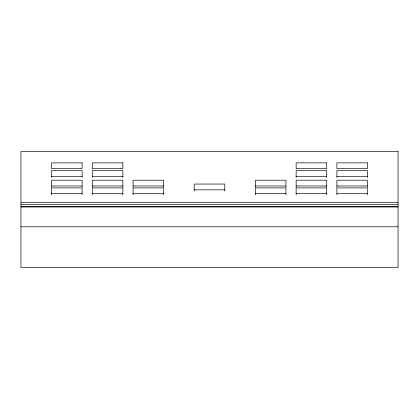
<?xml version="1.0" encoding="UTF-8"?>
<svg xmlns="http://www.w3.org/2000/svg" width="419" height="419" viewBox="0 0 419 419"><rect width="100%" height="100%" fill="white"/><g stroke="black" fill="none" stroke-linecap="round" stroke-linejoin="round"><path stroke-width="0.63" d="M51.527 176.341L82.103 176.341M92.295 176.341L122.867 176.341M296.133 176.341L326.705 176.341M336.897 176.341L367.473 176.341M51.527 185.978L82.103 185.978M92.295 185.978L122.867 185.978M133.059 185.978L163.635 185.978M255.365 185.978L285.941 185.978M296.133 185.978L326.705 185.978M336.897 185.978L367.473 185.978M194.212 189.828L224.788 189.828M51.527 193.678L82.103 193.678M92.295 193.678L122.867 193.678M133.059 193.678L163.635 193.678M255.365 193.678L285.941 193.678M296.133 193.678L326.705 193.678M336.897 193.678L367.473 193.678M20.95 202.403L398.05 202.403M20.95 204.404L398.05 204.404M20.95 206.405L398.05 206.405M20.95 207.007L398.05 207.007M20.95 226.789L398.05 226.789M367.473 177.541L367.473 170.564L336.897 170.564L336.897 177.541M367.473 187.178L367.473 180.201L336.897 180.201L336.897 187.178M367.473 194.877L367.473 187.901L336.897 187.901L336.897 194.877M326.705 177.541L326.705 170.564L296.133 170.564L296.133 177.541M326.705 187.178L326.705 180.201L296.133 180.201L296.133 187.178M326.705 194.877L326.705 187.901L296.133 187.901L296.133 194.877M285.941 187.178L285.941 180.201L255.365 180.201L255.365 187.178M285.941 194.877L285.941 187.901L255.365 187.901L255.365 194.877M224.788 191.027L224.788 184.051L194.212 184.051L194.212 191.027M163.635 187.178L163.635 180.201L133.059 180.201L133.059 187.178M163.635 194.877L163.635 187.901L133.059 187.901L133.059 194.877M122.867 177.541L122.867 170.564L92.295 170.564L92.295 177.541M122.867 187.178L122.867 180.201L92.295 180.201L92.295 187.178M122.867 194.877L122.867 187.901L92.295 187.901L92.295 194.877M82.103 177.541L82.103 170.564L51.527 170.564L51.527 177.541M82.103 187.178L82.103 180.201L51.527 180.201L51.527 187.178M82.103 194.877L82.103 187.901L51.527 187.901L51.527 194.877M398.05 151.442L20.95 151.442L20.95 267.558L398.05 267.558L398.05 151.442M82.103 162.865L51.527 162.865L51.527 168.642L82.103 168.642L82.103 162.865M122.867 162.865L92.295 162.865L92.295 168.642L122.867 168.642L122.867 162.865M326.705 162.865L296.133 162.865L296.133 168.642L326.705 168.642L326.705 162.865M367.473 162.865L336.897 162.865L336.897 168.642L367.473 168.642L367.473 162.865"/></g></svg>
